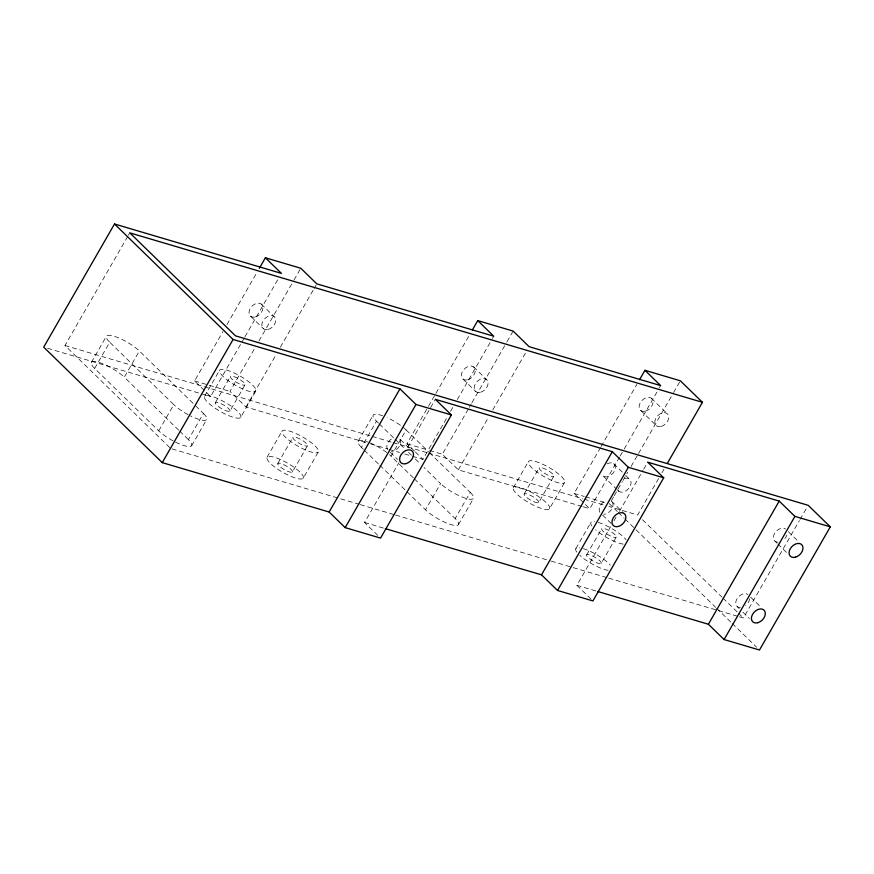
<?xml version="1.0" encoding="UTF-8"?>
<svg xmlns="http://www.w3.org/2000/svg" width="874" height="874" viewBox="0 0 874 874"><rect width="100%" height="100%" fill="white"/><g stroke="black" fill="none" stroke-linecap="round" stroke-linejoin="round"><path stroke-width="0.66" stroke-dasharray="4.37 3.28" d="M169.753 447.586L64.982 345.525L127.746 236.373M128.423 235.204L129.778 232.855M91.409 362.328L106.475 336.119M173.063 440.867A20.9 5.168 29.9 0 1 158.74 430.86L94.654 368.435L109.731 342.226A20.9 5.168 29.9 0 1 113.817 336.162A20.9 5.168 29.9 0 1 139.37 350.998L193.744 403.963M178.678 430.172L124.305 377.207L139.37 350.998M158.74 430.86L173.817 404.651L109.731 342.226M244.316 337.888L210.59 396.534L194.574 380.933L222.903 331.661M226.945 324.625L256.617 273.016M204.582 396.359L219.647 370.15M244.993 336.719L278.708 278.074M175.456 442.102A20.9 5.168 29.9 0 0 188.391 439.633L203.456 413.424L194.716 404.913M215.365 402.619L230.43 376.421M191.635 445.74L206.701 419.531M365.693 442.43L245.987 407.011L229.96 391.399L255.59 346.825M258.966 340.969L293.358 281.144M294.035 279.975L300.776 268.242M229.928 411.075A8.423 2.076 29.9 0 0 220.019 403.242A8.423 2.076 29.9 0 0 217.997 406.235A8.423 2.076 29.9 0 0 229.928 411.075L244.993 384.877A8.423 2.076 29.9 0 0 235.084 377.033A8.423 2.076 29.9 0 0 233.063 380.026A8.423 2.076 29.9 0 0 244.993 384.877M245.987 407.011L276.337 354.221M280.379 347.186L313.427 289.72M314.105 288.54L316.126 285.022M240.721 417.346A20.9 5.168 29.9 0 0 216.118 397.889A20.9 5.168 29.9 0 0 211.115 405.317A20.9 5.168 29.9 0 0 240.721 417.346L255.787 391.137A20.9 5.168 29.9 0 0 231.184 371.679A20.9 5.168 29.9 0 0 226.18 379.119A20.9 5.168 29.9 0 0 255.787 391.137M267.062 457.222L282.127 431.013M277.845 463.482L292.921 437.284M292.419 471.938A8.423 2.076 29.9 0 0 282.499 464.105A8.423 2.076 29.9 0 0 280.478 467.098A8.423 2.076 29.9 0 0 292.419 471.938L307.484 445.74A8.423 2.076 29.9 0 0 297.564 437.896A8.423 2.076 29.9 0 0 295.554 440.889A8.423 2.076 29.9 0 0 307.484 445.74M303.202 478.209A20.9 5.168 29.9 0 0 278.598 458.752A20.9 5.168 29.9 0 0 273.595 466.181A20.9 5.168 29.9 0 0 303.202 478.209L318.267 452A20.9 5.168 29.9 0 0 293.664 432.543A20.9 5.168 29.9 0 0 288.66 439.983A20.9 5.168 29.9 0 0 318.267 452M358.176 441.261L373.242 415.063M363.366 449.269L361.421 447.368L376.486 421.17A20.9 5.168 29.9 0 1 382.604 415.762M413.391 477.892L391.06 456.141L406.126 429.942A20.9 5.168 29.9 0 0 387.062 417.575M414.462 451.104L406.923 443.763L427.823 407.404M428.5 406.235L435.241 394.502M435.918 393.333L470.321 333.507M377.732 535.347L364.545 522.488L398.937 462.674M407.71 447.422L435.361 399.331M412.528 456.294L422.94 459.374L447.892 415.969M450.591 411.283L453.289 406.585M457.331 399.549L491.734 339.735M492.412 338.566L493.755 336.217M582.018 506.439L458.326 469.841L442.31 454.24L468.617 408.497M469.283 407.317L471.315 403.799M471.982 402.63L506.385 342.816M507.051 341.636L513.125 331.082M429.429 452.645L470.212 492.368L455.146 518.566A20.9 5.168 29.9 0 1 451.06 524.64A20.9 5.168 29.9 0 1 425.507 509.793L440.572 483.595L424.065 467.514M458.326 469.841L488.686 417.062M492.728 410.026L526.454 351.381M458.402 524.673L473.468 498.475M513.366 487.736L528.431 461.527M524.16 493.996L539.225 467.798M538.723 502.452A8.423 2.076 29.9 0 0 528.803 494.608A8.423 2.076 29.9 0 0 526.793 497.612A8.423 2.076 29.9 0 0 538.723 502.452L553.788 476.254A8.423 2.076 29.9 0 0 543.868 468.409A8.423 2.076 29.9 0 0 541.858 471.403A8.423 2.076 29.9 0 0 553.788 476.254M549.506 508.723A20.9 5.168 29.9 0 0 524.903 489.265A20.9 5.168 29.9 0 0 519.899 496.694A20.9 5.168 29.9 0 0 549.506 508.723L564.571 482.514A20.9 5.168 29.9 0 0 539.968 463.056A20.9 5.168 29.9 0 0 534.964 470.496A20.9 5.168 29.9 0 0 564.571 482.514M619.502 457.146L589.83 508.755L574.131 493.46L600.438 447.717M601.104 446.548L636.851 384.385M620.179 455.977L623.555 450.11M624.233 448.941L658.625 389.116M659.302 387.947L660.646 385.598M575.846 548.599L590.922 522.39M613.57 496.902L609.517 503.937L617.317 511.519M614.247 495.722L622.332 481.65M623.009 480.482L627.729 472.266M631.104 466.399L637.845 454.677M638.523 453.497L672.925 393.682M673.592 392.513L679.666 381.949M586.64 554.859L601.705 528.661M591.032 599.094L576.895 585.329L610.609 526.683M613.985 520.817L616.006 517.299M619.382 511.432L642.991 470.387M643.657 469.207L647.71 462.171M601.203 563.315A8.423 2.076 29.9 0 0 591.283 555.471A8.423 2.076 29.9 0 0 589.273 558.475A8.423 2.076 29.9 0 0 601.203 563.315L616.268 537.117A8.423 2.076 29.9 0 0 606.359 529.273A8.423 2.076 29.9 0 0 604.338 532.266A8.423 2.076 29.9 0 0 616.268 537.117M658.581 478.602L637.659 514.994L608.894 506.483M661.957 472.736L663.978 469.218M739.48 616.826L743.403 617.994L799.415 520.576M800.092 519.396L807.51 506.494M194.574 380.933L229.96 391.399M406.923 443.763L428.402 450.121M429.669 450.492L442.31 454.24M574.131 493.46L584.247 496.454M585.504 496.825L605.726 502.812M64.982 345.525L370.937 436.06M372.237 436.454L391.858 442.255M393.158 442.637L427.157 452.699M428.468 453.082L582.74 498.737M584.051 499.13L603.661 504.932M47.611 348.3L210.59 396.534M370.893 443.97L387.805 448.974M389.105 449.356L399.516 452.437M404.728 453.977L411.228 455.9M583.319 506.833L589.83 508.755M172.036 448.908L359.006 504.243M360.307 504.626L394.305 514.688M395.616 515.07L549.899 560.726M551.199 561.119L607.419 577.747M608.73 578.14L717.248 610.249M718.559 610.642L738.169 616.443M364.545 522.488L384.057 528.267M576.895 585.329L596.418 591.108M651.338 398.227L667.048 413.522M788.37 531.709L798.53 541.596M640.795 410.507L656.494 425.802M775.052 541.29L776.899 543.082M777.827 543.989L787.987 553.876M613.668 463.733L624.757 474.527M625.675 475.434L629.378 479.028M750.7 597.215L760.861 607.113M603.126 476.013L616.061 488.61M616.978 489.506L618.825 491.308M737.383 606.796L739.24 608.588M742.933 612.193L749.389 618.486M642.51 519.713L722.055 597.204M723.027 598.144L737.58 612.324M738.552 613.264L743.403 617.994M473.577 366.872L486.403 379.36M611.363 501.086L623.271 512.677M618.289 512.47L624.123 518.162M625.107 519.112L715.664 607.321M716.636 608.271L731.243 622.496M732.215 623.446L756.556 647.164M463.034 379.152L475.849 391.639M602.656 515.147L611.811 524.061M406.126 429.942L428.457 451.694M415.401 452.022L422.94 459.374M261.239 304.032L274.054 316.519M409.087 448.056L399.014 438.245A8.106 5.648 -45.8 0 1 399.494 446.09A8.106 5.648 -45.8 0 1 391.454 451.41M376.486 421.17L378.431 423.06M379.403 424.01L393.966 438.191M394.939 439.141L404.651 448.602M408.529 452.382L411.446 455.223M415.325 459.003L420.186 463.733M250.685 316.312L263.511 328.799M390.307 452.306L397.626 459.44M414.363 478.843L455.146 518.566M364.338 450.208L378.901 464.4M379.873 465.339L406.082 490.882M407.055 491.822L425.507 509.793M179.651 431.111L188.391 439.633M203.456 413.424A20.9 5.168 29.9 0 1 190.521 415.904M188.129 414.669A20.9 5.168 29.9 0 1 173.817 404.651M94.654 368.435A20.9 5.168 29.9 0 1 98.74 362.36A20.9 5.168 29.9 0 1 124.305 377.207M387.477 449.433A8.106 5.648 -45.8 0 1 394.261 437.634M612.357 502.179A8.106 5.648 -45.8 0 1 611.287 509.804A8.106 5.648 -45.8 0 1 603.803 514.24M599.826 512.273A8.106 5.648 -45.8 0 1 606.611 500.474M786.895 535.03A8.106 5.648 -45.8 0 1 784.874 538.548M778.035 542.164A8.106 5.648 -45.8 0 1 774.582 533.446A8.106 5.648 -45.8 0 1 785.606 529.01M749.597 598.723A8.106 5.648 -45.8 0 1 745.686 605.529M740.365 607.67A8.106 5.648 -45.8 0 1 736.913 598.952A8.106 5.648 -45.8 0 1 747.936 594.517M470.212 492.368A20.9 5.168 29.9 0 1 466.126 498.431A20.9 5.168 29.9 0 1 440.572 483.595M361.421 447.368A20.9 5.168 29.9 0 1 367.528 441.96M369.713 442.79A20.9 5.168 29.9 0 1 387.783 453.289M389.531 454.742A20.9 5.168 29.9 0 1 391.06 456.141M607.102 463.854A8.106 5.648 -45.8 0 1 615.099 465.755A8.106 5.648 -45.8 0 1 610.86 475.172A8.106 5.648 -45.8 0 1 602.131 474.921M624.615 478.417A8.106 5.648 -45.8 0 1 629.848 486.873A8.106 5.648 -45.8 0 1 617.831 490.216M623.195 544.12A20.9 5.168 29.9 0 1 595.697 529.906M591.895 525.94A20.9 5.168 29.9 0 1 594.779 521.647M598.253 522.433A20.9 5.168 29.9 0 1 626.079 539.826M608.129 570.318A20.9 5.168 29.9 0 1 579.833 555.394M576.829 552.149A20.9 5.168 29.9 0 1 579.713 547.856M583.187 548.632A20.9 5.168 29.9 0 1 610.38 565.227M480.613 392.251A8.106 5.648 -45.8 0 0 487.397 380.452A8.106 5.648 -45.8 0 0 475.38 383.795A8.106 5.648 -45.8 0 0 480.613 392.251M467.798 379.764A8.106 5.648 -45.8 0 0 474.582 367.965A8.106 5.648 -45.8 0 0 462.554 371.308A8.106 5.648 -45.8 0 0 467.798 379.764M268.263 329.411A8.106 5.648 -45.8 0 0 275.048 317.612A8.106 5.648 -45.8 0 0 263.03 320.955A8.106 5.648 -45.8 0 0 268.263 329.411M255.448 316.923A8.106 5.648 -45.8 0 0 262.233 305.124A8.106 5.648 -45.8 0 0 250.215 308.478A8.106 5.648 -45.8 0 0 255.448 316.923M645.547 411.119A8.106 5.648 -45.8 0 0 652.343 399.32A8.106 5.648 -45.8 0 0 640.314 402.663A8.106 5.648 -45.8 0 0 645.547 411.119M661.257 426.414A8.106 5.648 -45.8 0 0 668.042 414.615A8.106 5.648 -45.8 0 0 656.024 417.958A8.106 5.648 -45.8 0 0 661.257 426.414"/><path stroke-width="1.31" d="M259.316 268.329L265.39 257.775L281.406 273.376L114.516 223.995L43.7 347.153L162.258 462.63L329.148 512.022L345.175 527.623L380.561 538.1L451.377 414.942L435.361 399.331L612.313 451.705L628.34 467.306L663.727 477.783L592.911 600.93L557.525 590.463L541.498 574.852L385.358 528.65M162.258 462.63L233.074 339.473L114.516 223.995M329.148 512.022L399.964 388.864L233.074 339.473M345.175 527.623L415.991 404.465L399.964 388.864M472.342 329.99L477.739 320.605L513.125 331.082L529.152 346.694L660.646 385.598L644.946 370.303L639.549 379.687M541.498 574.852L612.313 451.705M557.525 590.463L628.34 467.306M667.354 463.351L702.445 402.313L680.343 380.78L644.946 370.303M702.445 402.313L129.778 232.855L235.51 335.856L808.188 505.314L830.3 526.847L759.484 650.005L724.087 639.539L708.388 624.244L779.204 501.086L647.71 462.171L663.727 477.783M724.087 639.539L794.914 516.381L779.204 501.086M265.39 257.775L300.776 268.242L316.803 283.853L493.755 336.217L477.739 320.605M794.914 516.381L830.3 526.847M415.991 404.465L451.377 414.942M597.718 591.49L708.388 624.244M406.049 463.624A8.106 5.648 -45.8 0 0 412.834 451.825A8.106 5.648 -45.8 0 0 400.816 455.168A8.106 5.648 -45.8 0 0 406.049 463.624M618.399 526.454A8.106 5.648 -45.8 0 0 625.183 514.655A8.106 5.648 -45.8 0 0 613.166 518.009A8.106 5.648 -45.8 0 0 618.399 526.454M795.515 557.186A8.106 5.648 -45.8 0 0 802.299 545.387A8.106 5.648 -45.8 0 0 790.282 548.741A8.106 5.648 -45.8 0 0 795.515 557.186M757.845 622.703A8.106 5.648 -45.8 0 0 764.63 610.893A8.106 5.648 -45.8 0 0 752.612 614.247A8.106 5.648 -45.8 0 0 757.845 622.703"/></g></svg>
